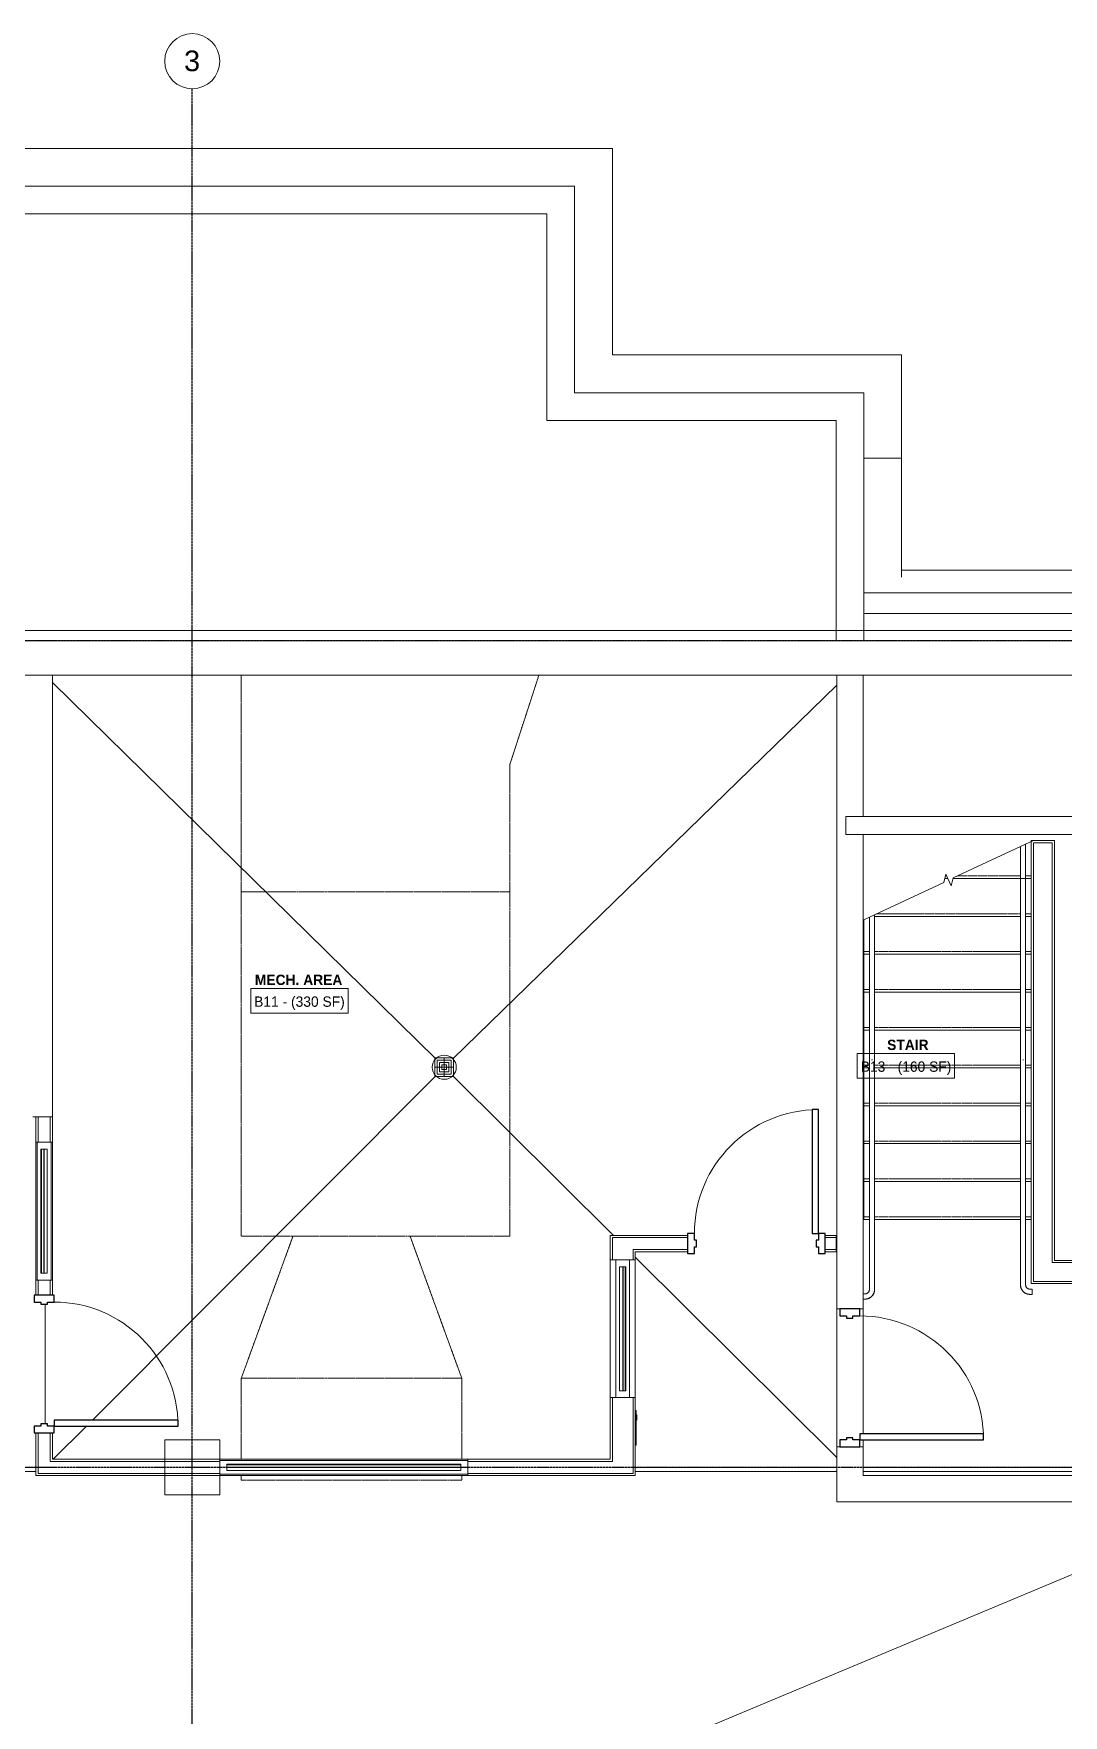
# Model space of a CAD drawing. Header units: inches. Extents: x -4093 to -1777, y 9773 to 12264.
# Drawn here: x -2873.4 to -2574.4, y 11775.2 to 12263.5 of the extents above; entities that cross this region are included whole.
import ezdxf

# ---------------------------------------------------------------- set-up
doc = ezdxf.new("R2010")
doc.units = ezdxf.units.IN
doc.header["$MEASUREMENT"] = 0
for name, pattern in [('Grid Line 1_2_', [0.875, 0.5, -0.125, 0.125, -0.125]), ('Hidden 1_8_', [0.1875, 0.125, -0.0625]), ('Overhead 1_16_', [0.101562, 0.0625, -0.039062])]:
    doc.linetypes.add(name, pattern=pattern)
for name, color, linetype, lineweight in [('0-1', 7, 'Continuous', 5), ('0-2', 7, 'Continuous', 9), ('0-3', 8, 'Continuous', 9), ('0-4', 165, 'Continuous', 5), ('A-AREA-IDEN', 2, 'Continuous', 9), ('A-DETL-HDLN-1', 7, 'Hidden 1_8_', 9), ('A-DOOR-1', 10, 'Continuous', 30), ('A-DOOR-2', 7, 'Continuous', 9), ('A-DOOR-FRAM-1', 10, 'Continuous', 30), ('A-FLOR', 192, 'Continuous', 18), ('A-FLOR-2', 192, 'Continuous', 9), ('A-FLOR-HRAL-1', 7, 'Continuous', 9), ('A-GLAZ-CWMG-1', 7, 'Continuous', 9), ('A-WALL-1', 250, 'Continuous', 18), ('A-WALL-2', 7, 'Continuous', 9), ('E-FIRE-1', 7, 'Continuous', 9), ('I-WALL-1', 7, 'Continuous', 9), ('P-SANR-FIXT', 6, 'Continuous', 9), ('S-BEAM-1', 7, 'Continuous', 9), ('S-COLS-1', 7, 'Continuous', 9), ('S-FNDN-1', 7, 'Continuous', 9), ('S-FNDN-2', 32, 'Continuous', 9), ('S-GRID-1', 1, 'Grid Line 1_2_', 30), ('S-GRID-IDEN', 1, 'Continuous', 9), ('S-GRID-IDEN-1', 147, 'Continuous', 9), ('S-STRS-1', 7, 'Continuous', 9), ('S-STRS-2', 7, 'Overhead 1_16_', 9), ('S-STRS-MBND-1', 7, 'Continuous', 9)]:
    doc.layers.add(name, color=color, linetype=linetype, lineweight=lineweight)
doc.styles.add('Arial_1', font='arial.ttf', dxfattribs={"height": 6})
doc.styles.add('Century Gothic', font='ufonts.com_century-gothic.ttf', dxfattribs={"height": 3})
doc.styles.add('Century Gothic_B', font='GOTHICB.TTF', dxfattribs={"height": 3})

# ---------------------------------------------------------------- blocks, each defined once
blk = doc.blocks.new('HOLLOW METAL - HM - METAL LEAF - 3-0 x 7-0-2191985-BACKGROUND - BASEMENT')
at = {"layer": 'A-DOOR-1'}
for p, q in [((18, 39.125), (16.25, 39.125)), ((16.25, 39.125), (16.25, 3.125)), ((18, 3.125), (18, 39.125)), ((16.25, 3.125), (18, 3.125))]:
    blk.add_line(p, q, dxfattribs=at)
at = {"layer": 'A-DOOR-2'}
blk.add_arc((18, 3.125), 36, 90, 180, dxfattribs=at)
at = {"layer": 'A-DOOR-FRAM-1'}
for p, q in [((-18, 3.125), (-20, 3.125)), ((-20, 3.125), (-20, -2.625)), ((-18, 1.1875), (-18, 3.125)), ((-17.375, 1.1875), (-18, 1.1875)), ((-17.375, -0.6875), (-17.375, 1.1875)), ((18, 1.1875), (17.375, 1.1875)), ((17.375, 1.1875), (17.375, -0.6875)), ((18, 3.125), (18, 1.1875)), ((20, 3.125), (18, 3.125)), ((20, -2.625), (20, 3.125)), ((-20, -2.625), (-18, -2.625)), ((-18, -2.625), (-18, -0.6875)), ((-18, -0.6875), (-17.375, -0.6875)), ((17.375, -0.6875), (18, -0.6875)), ((18, -0.6875), (18, -2.625)), ((18, -2.625), (20, -2.625))]:
    blk.add_line(p, q, dxfattribs=at)
blk = doc.blocks.new('104416 - Fire Extinguishers - Wall - Class A - Light - 2A-2231923-BACKGROUND - BASEMENT')
at = {"layer": 'E-FIRE-1'}
for p, q in [((13.19, 3.88), (13.19, 3.62)), ((23.19, 3.88), (13.19, 3.88)), ((13.19, 3.88), (23.19, 3.88)), ((13.19, 3.88), (13.19, 3.62)), ((14.41, 4.13), (14.44, 4.13)), ((14.41, 3.88), (14.41, 4.13)), ((14.44, 4.13), (14.84, 4.13)), ((14.44, 3.88), (14.44, 4.13)), ((14.84, 4.13), (15.03, 4.13)), ((14.84, 3.88), (14.84, 4.13)), ((15.03, 4.13), (15.11, 4.13)), ((15.03, 3.88), (15.03, 4.13)), ((15.11, 4.13), (15.24, 4.13)), ((15.11, 3.88), (15.11, 4.13)), ((15.24, 4.13), (15.51, 4.13)), ((15.24, 3.88), (15.24, 4.13)), ((15.51, 4.13), (15.73, 4.13)), ((15.51, 3.88), (15.51, 4.13)), ((15.73, 4.13), (15.87, 4.13)), ((15.73, 3.88), (15.73, 4.13)), ((15.87, 4.13), (15.91, 4.13)), ((15.87, 3.88), (15.87, 4.13)), ((15.91, 4.13), (15.94, 4.13)), ((15.91, 3.88), (15.91, 4.13)), ((15.94, 3.88), (15.94, 4.13)), ((23.19, 3.62), (23.19, 3.88)), ((23.19, 3.62), (23.19, 3.88))]:
    blk.add_line(p, q, dxfattribs=at)
blk = doc.blocks.new('Rectangular Mullion - Louver Frame-2233454-BACKGROUND - BASEMENT')
at = {"layer": 'A-GLAZ-CWMG-1'}
for p, q in [((-2747.32, 11849.19), (-2819.32, 11849.19)), ((-2747.32, 11845.19), (-2819.32, 11845.19))]:
    blk.add_line(p, q, dxfattribs=at)
blk = doc.blocks.new('Rectangular Mullion - louver-2233453-BACKGROUND - BASEMENT')
at = {"layer": 'A-GLAZ-CWMG-1'}
for p, q in [((-2817.32, 11847.96), (-2817.32, 11848.14)), ((-2817.32, 11848.14), (-2749.32, 11848.14)), ((-2817.32, 11847.28), (-2817.32, 11847.96)), ((-2817.32, 11847.96), (-2749.32, 11847.96)), ((-2749.32, 11848.14), (-2749.32, 11847.96)), ((-2749.32, 11847.96), (-2749.32, 11847.28))]:
    blk.add_line(p, q, dxfattribs=at)
blk = doc.blocks.new('Rectangular Mullion - louver-V7-BACKGROUND - BASEMENT')
at = {"layer": 'A-GLAZ-CWMG-1'}
for p, q in [((-2749.32, 11847.28), (-2817.32, 11847.28)), ((-2817.32, 11847.28), (-2817.32, 11847.19)), ((-2817.32, 11847.19), (-2749.32, 11847.19)), ((-2817.32, 11846.3), (-2817.32, 11847.19)), ((-2749.32, 11847.19), (-2749.32, 11847.28)), ((-2749.32, 11847.19), (-2749.32, 11846.3)), ((-2817.32, 11846.3), (-2749.32, 11846.3))]:
    blk.add_line(p, q, dxfattribs=at)
blk = doc.blocks.new('Rectangular Mullion - Louver Frame-2240104-BACKGROUND - BASEMENT')
at = {"layer": 'A-GLAZ-CWMG-1'}
for p, q in [((-2872.32, 11941.58), (-2872.32, 11901.58)), ((-2868.32, 11941.58), (-2868.32, 11901.58))]:
    blk.add_line(p, q, dxfattribs=at)
blk = doc.blocks.new('Rectangular Mullion - louver-2240103-BACKGROUND - BASEMENT')
at = {"layer": 'A-GLAZ-CWMG-1'}
for p, q in [((-2871.28, 11939.58), (-2871.09, 11939.58)), ((-2871.28, 11903.58), (-2871.28, 11939.58)), ((-2871.09, 11939.58), (-2870.41, 11939.58)), ((-2871.09, 11903.58), (-2871.09, 11939.58)), ((-2871.09, 11903.58), (-2871.28, 11903.58)), ((-2870.41, 11903.58), (-2871.09, 11903.58))]:
    blk.add_line(p, q, dxfattribs=at)
blk = doc.blocks.new('Rectangular Mullion - louver-V8-BACKGROUND - BASEMENT')
at = {"layer": 'A-GLAZ-CWMG-1'}
for p, q in [((-2870.32, 11939.58), (-2870.41, 11939.58)), ((-2870.41, 11939.58), (-2870.41, 11903.58)), ((-2870.32, 11903.58), (-2870.32, 11939.58)), ((-2870.32, 11939.58), (-2869.43, 11939.58)), ((-2869.43, 11903.58), (-2869.43, 11939.58)), ((-2870.41, 11903.58), (-2870.32, 11903.58)), ((-2869.43, 11903.58), (-2870.32, 11903.58))]:
    blk.add_line(p, q, dxfattribs=at)
blk = doc.blocks.new('Rectangular Mullion - Louver Frame-2240308-BACKGROUND - BASEMENT')
at = {"layer": 'A-GLAZ-CWMG-1'}
for p, q in [((-2704.32, 11907.46), (-2704.32, 11867.46)), ((-2700.32, 11907.46), (-2700.32, 11867.46))]:
    blk.add_line(p, q, dxfattribs=at)
blk = doc.blocks.new('Rectangular Mullion - louver-2240307-BACKGROUND - BASEMENT')
at = {"layer": 'A-GLAZ-CWMG-1'}
for p, q in [((-2702.23, 11905.46), (-2701.56, 11905.46)), ((-2701.56, 11905.46), (-2701.37, 11905.46)), ((-2701.56, 11869.46), (-2701.56, 11905.46)), ((-2701.37, 11869.46), (-2701.37, 11905.46)), ((-2701.56, 11869.46), (-2702.23, 11869.46)), ((-2701.37, 11869.46), (-2701.56, 11869.46))]:
    blk.add_line(p, q, dxfattribs=at)
blk = doc.blocks.new('Rectangular Mullion - louver-V9-BACKGROUND - BASEMENT')
at = {"layer": 'A-GLAZ-CWMG-1'}
for p, q in [((-2703.21, 11905.46), (-2702.32, 11905.46)), ((-2703.21, 11869.46), (-2703.21, 11905.46)), ((-2702.23, 11905.46), (-2702.32, 11905.46)), ((-2702.32, 11905.46), (-2702.32, 11869.46)), ((-2702.23, 11869.46), (-2702.23, 11905.46)), ((-2702.32, 11869.46), (-2703.21, 11869.46)), ((-2702.32, 11869.46), (-2702.23, 11869.46))]:
    blk.add_line(p, q, dxfattribs=at)
blk = doc.blocks.new('CTR - 1st Phase - Common Walls_rvt-1-BACKGROUND - BASEMENT')
at = {"layer": 'A-DETL-HDLN-1'}
for p, q in [((-2813.07, 12014.34), (-2813.07, 12077.19)), ((-2735.07, 12051.34), (-2726.67, 12077.19)), ((-2735.07, 12014.34), (-2735.07, 12051.34)), ((-2813.07, 12014.34), (-2735.07, 12014.34)), ((-2813.07, 11914.34), (-2813.07, 12014.34)), ((-2735.07, 12014.34), (-2735.07, 11914.34)), ((-2735.07, 11914.34), (-2813.07, 11914.34)), ((-2798.07, 11914.34), (-2813.07, 11873.12)), ((-2764.07, 11914.34), (-2749.07, 11873.12)), ((-2813.07, 11873.12), (-2749.07, 11873.12)), ((-2813.07, 11849.56), (-2813.07, 11873.12)), ((-2749.07, 11873.12), (-2749.07, 11849.56)), ((-2813.07, 11843.44), (-2813.07, 11844.81)), ((-2749.07, 11843.44), (-2813.07, 11843.44)), ((-2749.07, 11844.81), (-2749.07, 11843.44))]:
    blk.add_line(p, q, dxfattribs=at)
at = {"layer": 'A-WALL-1'}
for p, q in [((-2872.7, 11949), (-2872.07, 11949)), ((-2872.07, 11949), (-2872.7, 11949)), ((-2872.07, 11949), (-2868.57, 11949)), ((-2872.07, 11941.58), (-2872.07, 11949)), ((-2868.57, 11949), (-2872.07, 11949)), ((-2868.57, 11949), (-2867.95, 11949)), ((-2867.95, 11949), (-2868.57, 11949)), ((-2868.57, 11941.58), (-2868.57, 11949)), ((-2705.32, 11913.94), (-2705.32, 11907.46)), ((-2705.32, 11913.94), (-2699.32, 11913.94)), ((-2699.32, 11913.94), (-2698.7, 11913.94)), ((-2698.7, 11910.44), (-2699.32, 11910.44)), ((-2699.32, 11910.44), (-2699.32, 11907.46)), ((-2699.32, 11910.44), (-2698.7, 11910.44)), ((-2683.51, 11913.94), (-2698.7, 11913.94)), ((-2683.51, 11910.44), (-2698.7, 11910.44)), ((-2640.32, 11913.94), (-2643.51, 11913.94)), ((-2640.32, 11910.44), (-2643.51, 11910.44)), ((-2872.07, 11897.19), (-2872.07, 11901.58)), ((-2868.57, 11897.19), (-2868.57, 11901.58)), ((-2705.32, 11867.46), (-2705.32, 11848.94)), ((-2699.32, 11867.46), (-2699.32, 11845.44)), ((-2872.07, 11845.44), (-2872.07, 11857.19)), ((-2868.57, 11848.94), (-2868.57, 11857.19)), ((-2867.95, 11848.94), (-2868.57, 11848.94)), ((-2819.32, 11848.94), (-2867.95, 11848.94)), ((-2705.95, 11848.94), (-2747.32, 11848.94)), ((-2705.32, 11848.94), (-2705.95, 11848.94)), ((-2868.57, 11845.44), (-2872.07, 11845.44)), ((-2867.95, 11845.44), (-2868.57, 11845.44)), ((-2819.32, 11845.44), (-2867.95, 11845.44)), ((-2705.95, 11845.44), (-2747.32, 11845.44)), ((-2705.32, 11845.44), (-2705.95, 11845.44)), ((-2699.32, 11845.44), (-2705.32, 11845.44))]:
    blk.add_line(p, q, dxfattribs=at)
at = {"layer": 'I-WALL-1'}
for p, q in [((-2872.7, 11949), (-2872.7, 11941.58)), ((-2867.95, 11941.58), (-2867.95, 11949)), ((-2872.7, 11941.58), (-2867.95, 11941.58)), ((-2872.7, 11901.58), (-2872.7, 11941.58)), ((-2867.95, 11941.58), (-2867.95, 11901.58)), ((-2705.32, 11914.56), (-2705.95, 11914.56)), ((-2705.95, 11914.56), (-2705.95, 11907.46)), ((-2698.7, 11914.56), (-2705.32, 11914.56)), ((-2683.51, 11914.56), (-2698.7, 11914.56)), ((-2640.32, 11914.56), (-2643.51, 11914.56)), ((-2640.32, 11909.81), (-2640.32, 11914.56)), ((-2705.95, 11907.46), (-2698.7, 11907.46)), ((-2705.95, 11867.46), (-2705.95, 11907.46)), ((-2698.7, 11907.46), (-2698.7, 11909.81)), ((-2698.7, 11909.81), (-2683.51, 11909.81)), ((-2698.7, 11907.46), (-2698.7, 11867.46)), ((-2643.51, 11909.81), (-2640.32, 11909.81)), ((-2872.7, 11901.58), (-2872.7, 11897.19)), ((-2867.95, 11901.58), (-2872.7, 11901.58)), ((-2867.95, 11897.19), (-2867.95, 11901.58)), ((-2698.7, 11867.46), (-2705.95, 11867.46)), ((-2705.95, 11867.46), (-2705.95, 11849.56)), ((-2698.7, 11844.81), (-2698.7, 11867.46)), ((-2872.7, 11857.19), (-2872.7, 11844.81)), ((-2867.95, 11849.56), (-2867.95, 11857.19)), ((-2819.32, 11849.56), (-2867.95, 11849.56)), ((-2819.32, 11844.81), (-2819.32, 11849.56)), ((-2819.32, 11849.56), (-2747.32, 11849.56)), ((-2705.95, 11849.56), (-2747.32, 11849.56)), ((-2747.32, 11849.56), (-2747.32, 11844.81)), ((-2872.7, 11844.81), (-2872.07, 11844.81)), ((-2872.07, 11844.81), (-2867.95, 11844.81)), ((-2867.95, 11844.81), (-2819.32, 11844.81)), ((-2747.32, 11844.81), (-2819.32, 11844.81)), ((-2747.32, 11844.81), (-2705.95, 11844.81)), ((-2705.95, 11844.81), (-2699.32, 11844.81)), ((-2699.32, 11844.81), (-2698.7, 11844.81))]:
    blk.add_line(p, q, dxfattribs=at)
at = {"layer": 'S-FNDN-1'}
for p, q in [((-2867.95, 12077.19), (-2873.57, 12077.19)), ((-2867.95, 11949), (-2867.95, 12077.19)), ((-2873.57, 11949), (-2872.7, 11949))]:
    blk.add_line(p, q, dxfattribs=at)
at = {"layer": '0-2'}
for name, p in [('HOLLOW METAL - HM - METAL LEAF - 3-0 x 7-0-2191985-BACKGROUND - BASEMENT', (-2663.51, 11911.94)), ('Rectangular Mullion - Louver Frame-2240104-BACKGROUND - BASEMENT', (0, 0)), ('Rectangular Mullion - louver-2240103-BACKGROUND - BASEMENT', (0, 0)), ('Rectangular Mullion - louver-V8-BACKGROUND - BASEMENT', (0, 0)), ('Rectangular Mullion - Louver Frame-2240308-BACKGROUND - BASEMENT', (0, 0)), ('Rectangular Mullion - louver-V9-BACKGROUND - BASEMENT', (0, 0)), ('Rectangular Mullion - louver-2240307-BACKGROUND - BASEMENT', (0, 0)), ('Rectangular Mullion - Louver Frame-2233454-BACKGROUND - BASEMENT', (0, 0)), ('Rectangular Mullion - louver-2233453-BACKGROUND - BASEMENT', (0, 0)), ('Rectangular Mullion - louver-V7-BACKGROUND - BASEMENT', (0, 0))]:
    blk.add_blockref(name, p, dxfattribs=at)
for name, p, rotation in [('HOLLOW METAL - HM - METAL LEAF - 3-0 x 7-0-2191985-BACKGROUND - BASEMENT', (-2870.57, 11877.19), 270), ('104416 - Fire Extinguishers - Wall - Class A - Light - 2A-2231923-BACKGROUND - BASEMENT', (-2702.32, 11876.88), 269.9999999999999)]:
    blk.add_blockref(name, p, dxfattribs=dict(at, rotation=rotation))
blk = doc.blocks.new('Top Rail Type - Top Rail_Internal_-2365500-BACKGROUND - BASEMENT')
at = {"layer": 'A-FLOR-HRAL-1'}
for p, q in [((-2630.69, 11966.92), (-2630.69, 11909.33)), ((-2629.19, 11909.33), (-2629.19, 11966.92)), ((-2630.69, 11907.86), (-2630.69, 11898.81)), ((-2629.19, 11898.81), (-2629.19, 11907.86)), ((-2631.94, 11897.56), (-2632.51, 11897.56)), ((-2632.51, 11896.06), (-2631.94, 11896.06))]:
    blk.add_line(p, q, dxfattribs=at)
at = {"layer": 'A-FLOR-HRAL-1', "flags": 128}
for points in [[(-2630.04, 11965.52), (-2630.01, 11965.51), (-2629.86, 11965.51), (-2629.83, 11965.52)], [(-2630.69, 11907.86), (-2630.69, 11907.97), (-2630.69, 11908.08), (-2630.69, 11908.19), (-2630.69, 11908.3), (-2630.69, 11908.41), (-2630.69, 11908.52), (-2630.69, 11908.62), (-2630.69, 11908.73), (-2630.69, 11908.83), (-2630.69, 11908.93), (-2630.69, 11909.03), (-2630.69, 11909.13), (-2630.69, 11909.23), (-2630.69, 11909.32), (-2630.69, 11909.33)], [(-2629.19, 11909.33), (-2629.19, 11909.23), (-2629.19, 11909.14), (-2629.19, 11909.04), (-2629.19, 11908.94), (-2629.19, 11908.83), (-2629.19, 11908.73), (-2629.19, 11908.63), (-2629.19, 11908.52), (-2629.19, 11908.41), (-2629.19, 11908.3), (-2629.19, 11908.19), (-2629.19, 11908.09), (-2629.19, 11907.98), (-2629.19, 11907.87), (-2629.19, 11907.86)], [(-2631.94, 11896.06), (-2631.83, 11896.07), (-2631.72, 11896.07), (-2631.61, 11896.08), (-2631.5, 11896.1), (-2631.39, 11896.12), (-2631.28, 11896.14), (-2631.18, 11896.17), (-2631.07, 11896.2), (-2630.97, 11896.24), (-2630.87, 11896.28), (-2630.76, 11896.33), (-2630.67, 11896.38), (-2630.57, 11896.43), (-2630.48, 11896.48), (-2630.38, 11896.54), (-2630.29, 11896.61), (-2630.21, 11896.68), (-2630.12, 11896.75), (-2630.04, 11896.82), (-2629.96, 11896.9), (-2629.89, 11896.98), (-2629.82, 11897.06), (-2629.75, 11897.15), (-2629.68, 11897.24), (-2629.62, 11897.33), (-2629.56, 11897.42), (-2629.51, 11897.52), (-2629.46, 11897.62), (-2629.42, 11897.72), (-2629.37, 11897.82), (-2629.34, 11897.92), (-2629.3, 11898.03), (-2629.27, 11898.13), (-2629.25, 11898.24), (-2629.23, 11898.35), (-2629.21, 11898.46), (-2629.2, 11898.57), (-2629.19, 11898.67), (-2629.19, 11898.78), (-2629.19, 11898.81)], [(-2630.69, 11898.81), (-2630.69, 11898.76), (-2630.69, 11898.71), (-2630.7, 11898.66), (-2630.7, 11898.62), (-2630.71, 11898.57), (-2630.72, 11898.52), (-2630.73, 11898.47), (-2630.75, 11898.42), (-2630.77, 11898.37), (-2630.78, 11898.33), (-2630.81, 11898.28), (-2630.83, 11898.24), (-2630.85, 11898.19), (-2630.88, 11898.15), (-2630.9, 11898.11), (-2630.93, 11898.07), (-2630.96, 11898.03), (-2631, 11897.99), (-2631.03, 11897.95), (-2631.07, 11897.92), (-2631.1, 11897.88), (-2631.14, 11897.85), (-2631.18, 11897.82), (-2631.22, 11897.79), (-2631.26, 11897.76), (-2631.3, 11897.74), (-2631.35, 11897.71), (-2631.39, 11897.69), (-2631.44, 11897.67), (-2631.48, 11897.65), (-2631.53, 11897.63), (-2631.58, 11897.62), (-2631.63, 11897.6), (-2631.67, 11897.59), (-2631.72, 11897.58), (-2631.77, 11897.58), (-2631.82, 11897.57), (-2631.87, 11897.57), (-2631.92, 11897.56), (-2631.94, 11897.56)]]:
    blk.add_lwpolyline(points, dxfattribs=at)
blk = doc.blocks.new('Top Rail Type - Top Rail_Internal_-V10-BACKGROUND - BASEMENT')
at = {"layer": 'A-FLOR-HRAL-1'}
for p, q in [((-2629.19, 12007.68), (-2630.69, 12006.98)), ((-2629.19, 11908.93), (-2629.19, 12007.68)), ((-2630.69, 11908.93), (-2630.69, 12006.98)), ((-2630.69, 11907.86), (-2630.69, 11908.93)), ((-2630.69, 11898.81), (-2630.69, 11907.86)), ((-2629.19, 11907.86), (-2629.19, 11908.93)), ((-2629.19, 11898.81), (-2629.19, 11907.86)), ((-2632.51, 11897.56), (-2631.94, 11897.56)), ((-2632.51, 11896.06), (-2631.94, 11896.06))]:
    blk.add_line(p, q, dxfattribs=at)
for radius in [2.75, 1.25]:
    blk.add_arc((-2631.94, 11898.81), radius, 270, 0, dxfattribs=at)
blk = doc.blocks.new('Top Rail Type - Top Rail_Internal_-2659223-BACKGROUND - BASEMENT')
at = {"layer": 'A-FLOR-HRAL-1'}
for p, q in [((-2586.81, 11966.92), (-2586.81, 11909.08)), ((-2585.31, 11909.08), (-2585.31, 11966.92)), ((-2586.81, 11907.61), (-2586.81, 11900.19)), ((-2585.31, 11900.19), (-2585.31, 11907.61)), ((-2583.44, 11898.94), (-2584.06, 11898.94)), ((-2584.06, 11897.44), (-2583.44, 11897.44)), ((-2583.44, 11898.28), (-2583.44, 11898.1))]:
    blk.add_line(p, q, dxfattribs=at)
at = {"layer": 'A-FLOR-HRAL-1', "flags": 128}
for points in [[(-2586.17, 11965.52), (-2586.14, 11965.51), (-2585.98, 11965.51), (-2585.95, 11965.52)], [(-2586.81, 11907.61), (-2586.81, 11907.72), (-2586.81, 11907.83), (-2586.81, 11907.94), (-2586.81, 11908.05), (-2586.81, 11908.16), (-2586.81, 11908.27), (-2586.81, 11908.37), (-2586.81, 11908.48), (-2586.81, 11908.58), (-2586.81, 11908.68), (-2586.81, 11908.78), (-2586.81, 11908.88), (-2586.81, 11908.98), (-2586.81, 11909.07), (-2586.81, 11909.08)], [(-2585.31, 11909.08), (-2585.31, 11908.98), (-2585.31, 11908.89), (-2585.31, 11908.79), (-2585.31, 11908.69), (-2585.31, 11908.58), (-2585.31, 11908.48), (-2585.31, 11908.38), (-2585.31, 11908.27), (-2585.31, 11908.16), (-2585.31, 11908.05), (-2585.31, 11907.94), (-2585.31, 11907.84), (-2585.31, 11907.73), (-2585.31, 11907.62), (-2585.31, 11907.61)], [(-2586.81, 11900.19), (-2586.81, 11900.08), (-2586.8, 11899.97), (-2586.79, 11899.86), (-2586.78, 11899.75), (-2586.76, 11899.64), (-2586.73, 11899.54), (-2586.7, 11899.43), (-2586.67, 11899.32), (-2586.63, 11899.22), (-2586.59, 11899.12), (-2586.55, 11899.02), (-2586.5, 11898.92), (-2586.45, 11898.82), (-2586.39, 11898.73), (-2586.33, 11898.64), (-2586.27, 11898.55), (-2586.2, 11898.46), (-2586.13, 11898.38), (-2586.05, 11898.29), (-2585.98, 11898.22), (-2585.9, 11898.14), (-2585.81, 11898.07), (-2585.73, 11898), (-2585.64, 11897.94), (-2585.55, 11897.88), (-2585.45, 11897.82), (-2585.36, 11897.76), (-2585.26, 11897.71), (-2585.16, 11897.67), (-2585.06, 11897.63), (-2584.95, 11897.59), (-2584.85, 11897.55), (-2584.74, 11897.53), (-2584.64, 11897.5), (-2584.53, 11897.48), (-2584.42, 11897.46), (-2584.31, 11897.45), (-2584.2, 11897.44), (-2584.09, 11897.44), (-2584.06, 11897.44)], [(-2584.06, 11898.94), (-2584.11, 11898.94), (-2584.16, 11898.94), (-2584.21, 11898.95), (-2584.26, 11898.96), (-2584.31, 11898.96), (-2584.36, 11898.98), (-2584.41, 11898.99), (-2584.45, 11899), (-2584.5, 11899.02), (-2584.55, 11899.04), (-2584.59, 11899.06), (-2584.64, 11899.08), (-2584.68, 11899.1), (-2584.73, 11899.13), (-2584.77, 11899.16), (-2584.81, 11899.19), (-2584.85, 11899.22), (-2584.89, 11899.25), (-2584.92, 11899.28), (-2584.96, 11899.32), (-2584.99, 11899.36), (-2585.02, 11899.39), (-2585.06, 11899.43), (-2585.09, 11899.47), (-2585.11, 11899.51), (-2585.14, 11899.56), (-2585.16, 11899.6), (-2585.19, 11899.64), (-2585.21, 11899.69), (-2585.23, 11899.74), (-2585.24, 11899.78), (-2585.26, 11899.83), (-2585.27, 11899.88), (-2585.28, 11899.93), (-2585.29, 11899.98), (-2585.3, 11900.03), (-2585.31, 11900.08), (-2585.31, 11900.13), (-2585.31, 11900.18), (-2585.31, 11900.19)]]:
    blk.add_lwpolyline(points, dxfattribs=at)
blk = doc.blocks.new('Top Rail Type - Top Rail_Internal_-V12-BACKGROUND - BASEMENT')
at = {"layer": 'A-FLOR-HRAL-1'}
for p, q in [((-2585.31, 12028.14), (-2586.81, 12027.44)), ((-2586.81, 12018.77), (-2586.81, 12027.44)), ((-2585.31, 12018.77), (-2585.31, 12028.14)), ((-2586.81, 12017.7), (-2586.81, 12018.77)), ((-2586.81, 11908.68), (-2586.81, 12017.7)), ((-2585.31, 12017.7), (-2585.31, 12018.77)), ((-2585.31, 11908.68), (-2585.31, 12017.7)), ((-2586.81, 11907.61), (-2586.81, 11908.68)), ((-2586.81, 11900.19), (-2586.81, 11907.61)), ((-2585.31, 11907.61), (-2585.31, 11908.68)), ((-2585.31, 11900.19), (-2585.31, 11907.61)), ((-2583.44, 11898.94), (-2584.06, 11898.94)), ((-2583.44, 11897.44), (-2584.06, 11897.44)), ((-2583.44, 11897.44), (-2583.44, 11898.94))]:
    blk.add_line(p, q, dxfattribs=at)
for radius in [2.75, 1.25]:
    blk.add_arc((-2584.06, 11900.19), radius, 180, 270, dxfattribs=at)
blk = doc.blocks.new('LVL-Laminated Veneer Lumber - LVL 5_25_ X 14_-2703737-BACKGROUND - BASEMENT')
at = {"layer": 'S-BEAM-1'}
for p, q in [((-57.1875, -2.625), (-57.1875, 2.625)), ((57.1875, 2.625), (-57.1875, 2.625)), ((57.1875, 2.625), (57.1875, -2.625)), ((-57.1875, -2.625), (57.1875, -2.625))]:
    blk.add_line(p, q, dxfattribs=at)
blk = doc.blocks.new('CTR - 1st Phase -Stairs _ Elevators_rvt-1-BACKGROUND - BASEMENT')
at = {"layer": 'A-WALL-1'}
for p, q in [((-2583.06, 11907.31), (-2583.06, 12028.56)), ((-2577.56, 12028.56), (-2583.06, 12028.56)), ((-2577.56, 11907.31), (-2577.56, 12028.56)), ((-2583.06, 11906.69), (-2583.06, 11907.31)), ((-2583.06, 11901.19), (-2583.06, 11906.69)), ((-2577.56, 11906.69), (-2577.56, 11907.31)), ((-2528.76, 11906.69), (-2577.56, 11906.69)), ((-2528.76, 11901.19), (-2583.06, 11901.19))]:
    blk.add_line(p, q, dxfattribs=at)
at = {"layer": 'I-WALL-1'}
for p, q in [((-2583.69, 12029.19), (-2583.69, 11907.31)), ((-2583.06, 12029.19), (-2583.69, 12029.19)), ((-2577.56, 12029.19), (-2583.06, 12029.19)), ((-2576.94, 12029.19), (-2577.56, 12029.19)), ((-2576.94, 11907.31), (-2576.94, 12029.19)), ((-2583.69, 11907.31), (-2583.69, 11901.19)), ((-2528.14, 11907.31), (-2576.94, 11907.31)), ((-2583.69, 11901.19), (-2583.69, 11900.56)), ((-2583.69, 11900.56), (-2528.14, 11900.56))]:
    blk.add_line(p, q, dxfattribs=at)
at = {"layer": 'S-STRS-1'}
for p, q in [((-2608.77, 12018.19), (-2607.91, 12018.19)), ((-2606.36, 12018.19), (-2583.69, 12018.19)), ((-2632.31, 11996.19), (-2632.31, 12006.22)), ((-2629.19, 12007.19), (-2586.81, 12007.19)), ((-2585.31, 12007.19), (-2583.69, 12007.19)), ((-2632.31, 11985.19), (-2632.31, 11996.19)), ((-2632.31, 11996.19), (-2630.69, 11996.19)), ((-2629.19, 11996.19), (-2586.81, 11996.19)), ((-2585.31, 11996.19), (-2583.69, 11996.19)), ((-2632.31, 11974.19), (-2632.31, 11985.19)), ((-2632.31, 11985.19), (-2630.69, 11985.19)), ((-2629.19, 11985.19), (-2586.81, 11985.19)), ((-2585.31, 11985.19), (-2583.69, 11985.19)), ((-2632.31, 11963.19), (-2632.31, 11974.19)), ((-2632.31, 11974.19), (-2630.69, 11974.19)), ((-2629.19, 11974.19), (-2586.81, 11974.19)), ((-2585.31, 11974.19), (-2583.69, 11974.19)), ((-2632.31, 11952.19), (-2632.31, 11963.19)), ((-2632.31, 11963.19), (-2630.69, 11963.19)), ((-2629.19, 11963.19), (-2586.81, 11963.19)), ((-2585.31, 11963.19), (-2583.69, 11963.19)), ((-2632.31, 11941.19), (-2632.31, 11952.19)), ((-2632.31, 11952.19), (-2630.69, 11952.19)), ((-2629.19, 11952.19), (-2586.81, 11952.19)), ((-2585.31, 11952.19), (-2583.69, 11952.19)), ((-2632.31, 11930.19), (-2632.31, 11941.19)), ((-2632.31, 11941.19), (-2630.69, 11941.19)), ((-2629.19, 11941.19), (-2586.81, 11941.19)), ((-2585.31, 11941.19), (-2583.69, 11941.19)), ((-2632.31, 11919.19), (-2632.31, 11930.19)), ((-2632.31, 11930.19), (-2630.69, 11930.19)), ((-2629.19, 11930.19), (-2586.81, 11930.19)), ((-2585.31, 11930.19), (-2583.69, 11930.19)), ((-2632.31, 11919.19), (-2630.69, 11919.19)), ((-2629.19, 11919.19), (-2586.81, 11919.19)), ((-2585.31, 11919.19), (-2583.69, 11919.19))]:
    blk.add_line(p, q, dxfattribs=at)
at = {"layer": 'S-STRS-2'}
for p, q in [((-2608.59, 12018.94), (-2608.26, 12018.94)), ((-2605.04, 12018.94), (-2586.81, 12018.94)), ((-2585.31, 12018.94), (-2583.69, 12018.94)), ((-2628.63, 12007.94), (-2586.81, 12007.94)), ((-2585.31, 12007.94), (-2583.69, 12007.94)), ((-2632.31, 11996.94), (-2630.69, 11996.94)), ((-2629.19, 11996.94), (-2586.81, 11996.94)), ((-2585.31, 11996.94), (-2583.69, 11996.94)), ((-2632.31, 11985.94), (-2630.69, 11985.94)), ((-2629.19, 11985.94), (-2586.81, 11985.94)), ((-2585.31, 11985.94), (-2583.69, 11985.94)), ((-2632.31, 11974.94), (-2630.69, 11974.94)), ((-2629.19, 11974.94), (-2586.81, 11974.94)), ((-2585.31, 11974.94), (-2583.69, 11974.94)), ((-2632.31, 11963.94), (-2630.69, 11963.94)), ((-2629.19, 11963.94), (-2586.81, 11963.94)), ((-2585.31, 11963.94), (-2583.69, 11963.94)), ((-2632.31, 11952.94), (-2630.69, 11952.94)), ((-2629.19, 11952.94), (-2586.81, 11952.94)), ((-2585.31, 11952.94), (-2583.69, 11952.94)), ((-2632.31, 11941.94), (-2630.69, 11941.94)), ((-2629.19, 11941.94), (-2586.81, 11941.94)), ((-2585.31, 11941.94), (-2583.69, 11941.94)), ((-2632.31, 11930.94), (-2630.69, 11930.94)), ((-2629.19, 11930.94), (-2586.81, 11930.94)), ((-2585.31, 11930.94), (-2583.69, 11930.94)), ((-2632.31, 11919.94), (-2630.69, 11919.94)), ((-2629.19, 11919.94), (-2586.81, 11919.94)), ((-2585.31, 11919.94), (-2583.69, 11919.94))]:
    blk.add_line(p, q, dxfattribs=at)
at = {"layer": 'S-STRS-MBND-1'}
for p, q in [((-2586.81, 12027.44), (-2606.33, 12018.34)), ((-2583.06, 12029.19), (-2585.31, 12028.14)), ((-2608.48, 12019.41), (-2609.05, 12017.07)), ((-2606.89, 12016.01), (-2608.48, 12019.41)), ((-2606.33, 12018.34), (-2606.89, 12016.01)), ((-2609.05, 12017.07), (-2629.19, 12007.68)), ((-2630.69, 12006.98), (-2632.31, 12006.22))]:
    blk.add_line(p, q, dxfattribs=at)
at = {"layer": '0-2', "rotation": 180}
blk.add_blockref('LVL-Laminated Veneer Lumber - LVL 5_25_ X 14_-2703737-BACKGROUND - BASEMENT', (-2580.31, 12033.56), dxfattribs=at)
at = {"layer": '0-2'}
for name in ['Top Rail Type - Top Rail_Internal_-V12-BACKGROUND - BASEMENT', 'Top Rail Type - Top Rail_Internal_-V10-BACKGROUND - BASEMENT', 'Top Rail Type - Top Rail_Internal_-2365500-BACKGROUND - BASEMENT', 'Top Rail Type - Top Rail_Internal_-2659223-BACKGROUND - BASEMENT']:
    blk.add_blockref(name, (0, 0), dxfattribs=at)
blk = doc.blocks.new('034100 - Precast Structural Concrete - Column - Corbels - 16_x16_-2331165-BACKGROUND - BASEMENT')
at = {"layer": 'S-COLS-1'}
for p, q in [((-8.91, 8.98), (-8.98, 8.98)), ((-8.98, 8.98), (-8.98, -7.02)), ((6.94, 8.98), (-8.91, 8.98)), ((7.02, 8.98), (6.94, 8.98)), ((7.02, -7.02), (7.02, 8.98)), ((-8.98, -7.02), (-8.91, -7.02)), ((-8.91, -7.02), (6.94, -7.02)), ((6.94, -7.02), (7.02, -7.02))]:
    blk.add_line(p, q, dxfattribs=at)
blk = doc.blocks.new('HOLLOW METAL1 - STAIR DOOR 3-0 x 7-0-2174402-BACKGROUND - BASEMENT')
at = {"layer": 'A-DOOR-1'}
for p, q in [((18, 39.0625), (16.25, 39.0625)), ((16.25, 39.0625), (16.25, 3.0625)), ((18, 3.0625), (18, 39.0625)), ((16.25, 3.0625), (18, 3.0625))]:
    blk.add_line(p, q, dxfattribs=at)
at = {"layer": 'A-DOOR-2'}
blk.add_arc((18, 3.0625), 36, 90, 180, dxfattribs=at)
at = {"layer": 'A-DOOR-FRAM-1'}
for p, q in [((-18, 3.0625), (-20, 3.0625)), ((-20, 3.0625), (-20, -2.6875)), ((-18, 1.125), (-18, 3.0625)), ((-17.375, 1.125), (-18, 1.125)), ((-17.375, -0.75), (-17.375, 1.125)), ((18, 1.125), (17.375, 1.125)), ((17.375, 1.125), (17.375, -0.75)), ((18, 3.0625), (18, 1.125)), ((20, 3.0625), (18, 3.0625)), ((20, -2.6875), (20, 3.0625)), ((-20, -2.6875), (-18, -2.6875)), ((-18, -2.6875), (-18, -0.75)), ((-18, -0.75), (-17.375, -0.75)), ((17.375, -0.75), (18, -0.75)), ((18, -0.75), (18, -2.6875)), ((18, -2.6875), (20, -2.6875))]:
    blk.add_line(p, q, dxfattribs=at)
blk = doc.blocks.new('Grid - Grid Head - Circle-1738874-BACKGROUND - BASEMENT')
at = {"layer": 'S-GRID-IDEN-1'}
for start, end in [(360, 180), (180, 360)]:
    blk.add_arc((0, 0), 0.25, start, end, dxfattribs=at)
blk = doc.blocks.new('CTR - 1st Phase - Structure_rvt-1-BACKGROUND - BASEMENT')
at = {"layer": 'A-WALL-2'}
for p, q in [((-2716.32, 12219.19), (-3080.32, 12219.19)), ((-2716.32, 12211.19), (-2716.32, 12219.19)), ((-3080.32, 12211.19), (-2724.32, 12211.19)), ((-2724.32, 12211.19), (-2724.32, 12151.19)), ((-2716.32, 12159.19), (-2716.32, 12211.19)), ((-2632.32, 12159.19), (-2716.32, 12159.19)), ((-2632.32, 12151.19), (-2632.32, 12159.19)), ((-2724.32, 12151.19), (-2716.32, 12151.19)), ((-2716.32, 12151.19), (-2640.32, 12151.19)), ((-2640.32, 12151.19), (-2640.32, 12087.19)), ((-2632.32, 12087.19), (-2632.32, 12151.19)), ((-2640.32, 12087.19), (-2632.32, 12087.19)), ((-2640.14, 12077.19), (-2640.14, 11893.19)), ((-2632.51, 12077.19), (-2640.14, 12077.19)), ((-2632.51, 12036.19), (-2632.51, 12077.19)), ((-2632.51, 11893.19), (-2632.51, 12030.94)), ((-2640.14, 11893.19), (-2639.26, 11893.19)), ((-2640.14, 11853.19), (-2640.14, 11893.19)), ((-2633.51, 11893.19), (-2632.51, 11893.19)), ((-2632.51, 11893.19), (-2632.51, 11856.94)), ((-2640.14, 11853.19), (-2640.14, 11844.81)), ((-2639.26, 11853.19), (-2640.14, 11853.19)), ((-2632.51, 11853.19), (-2633.51, 11853.19)), ((-2632.51, 11855.19), (-2632.51, 11853.19)), ((-2632.51, 11844.81), (-2632.51, 11853.19)), ((-2640.14, 11844.81), (-2640.14, 11837.19)), ((-2528.14, 11844.81), (-2632.51, 11844.81)), ((-2640.14, 11837.19), (-2520.51, 11837.19))]:
    blk.add_line(p, q, dxfattribs=at)
at = {"layer": 'S-FNDN-1'}
for p, q in [((-2705.32, 12230.19), (-3069.32, 12230.19)), ((-2705.32, 12200.19), (-2705.32, 12230.19)), ((-2705.32, 12170.19), (-2705.32, 12200.19)), ((-2621.32, 12170.19), (-2705.32, 12170.19)), ((-2621.32, 12170.19), (-2621.32, 12140.19)), ((-2632.32, 12140.19), (-2621.32, 12140.19)), ((-2621.32, 12105.69), (-2621.32, 12140.19)), ((-1953.32, 12087.19), (-3829.32, 12087.19)), ((-3819.32, 12077.19), (-1953.32, 12077.19))]:
    blk.add_line(p, q, dxfattribs=at)
at = {"layer": 'S-GRID-1'}
for p, q in [((-2827.32, 9772.61), (-2827.32, 12247.5)), ((-1777.25, 12087.19), (-4076.95, 12087.19)), ((-1777.25, 11847.19), (-4076.95, 11847.19))]:
    blk.add_line(p, q, dxfattribs=at)
at = {"layer": '0-3', "rotation": 269.9999999999901}
blk.add_blockref('HOLLOW METAL1 - STAIR DOOR 3-0 x 7-0-2174402-BACKGROUND - BASEMENT', (-2636.57, 11873.19), dxfattribs=at)
at = {"layer": '0-3'}
blk.add_blockref('034100 - Precast Structural Concrete - Column - Corbels - 16_x16_-2331165-BACKGROUND - BASEMENT', (-2826.34, 11846.21), dxfattribs=at)
at = {"layer": '0-4', "xscale": 31.99999999999999, "yscale": 31.99999999999999, "zscale": 31.99999999999999}
blk.add_blockref('Grid - Grid Head - Circle-1738874-BACKGROUND - BASEMENT', (-2827.32, 12255.5), dxfattribs=at)
at = {"layer": 'S-GRID-IDEN', "insert": (-2829.7, 12258.6), "char_height": 6, "width": 5.656, "attachment_point": 1, "style": 'Arial_1'}
blk.add_mtext('3', dxfattribs=at)
blk = doc.blocks.new('Basic Wall _ 3_ XPS - ___-2578962-BACKGROUND - BASEMENT')
at = {"layer": 'S-FNDN-2'}
for p, q in [((-2621.32, 12107.69), (-1922.82, 12107.69)), ((-2632.32, 12101.1), (-1929.41, 12101.1)), ((-2632.32, 12095.13), (-1935.38, 12095.13))]:
    blk.add_line(p, q, dxfattribs=at)
blk = doc.blocks.new('Drain-Floor-WATTS-Square-Stainless_Steel_Strainer-Type_FD-1200-M - 2_ Outlet with 5_ Strainer-2528673-BACKGROUND - BASEMENT')
at = {"layer": 'P-SANR-FIXT'}
for p, q in [((-2.707, -2.707), (-2.707, 2.707)), ((-2.707, 2.707), (2.707, 2.707)), ((-2.03025, -2.03025), (-2.03025, 2.03025)), ((-2.03025, 2.03025), (2.03025, 2.03025)), ((-1.3535, -1.3535), (-1.3535, 1.3535)), ((-1.3535, 1.3535), (1.3535, 1.3535)), ((-0.67675, -0.67675), (-0.67675, 0.67675)), ((-0.67675, 0.67675), (0.67675, 0.67675)), ((0, 2.707), (0, -2.707)), ((0.67675, 0.67675), (0.67675, -0.67675)), ((1.3535, 1.3535), (1.3535, -1.3535)), ((2.03025, 2.03025), (2.03025, -2.03025)), ((2.707, 2.707), (2.707, -2.707)), ((-2.707, 0), (2.707, 0)), ((2.707, -2.707), (-2.707, -2.707)), ((2.03025, -2.03025), (-2.03025, -2.03025)), ((1.3535, -1.3535), (-1.3535, -1.3535)), ((0.67675, -0.67675), (-0.67675, -0.67675))]:
    blk.add_line(p, q, dxfattribs=at)
for start, end in [(360, 180), (180, 360)]:
    blk.add_arc((0, 0), 3.5, start, end, dxfattribs=at)

msp = doc.modelspace()

# ---------------------------------------------------------------- linework, layer by layer
at = {"layer": 'A-AREA-IDEN', "flags": 128}
for points in [[(-2810.35, 11986.27), (-2782.09, 11986.27), (-2782.09, 11979.1), (-2810.35, 11979.1)], [(-2634.19, 11967.39), (-2605.94, 11967.39), (-2605.94, 11960.23), (-2634.19, 11960.23)]]:
    msp.add_lwpolyline(points, close=True, dxfattribs=at)
at = {"layer": 'A-FLOR'}
for p, q in [((-2867.95, 12075.13), (-2756.63, 11965.83)), ((-2751.63, 11965.81), (-2640.14, 12074.36)), ((-2856.33, 11860.94), (-2756.61, 11960.9)), ((-2705.02, 11914.56), (-2751.66, 11960.91)), ((-2640.14, 11850.08), (-2698.7, 11908.28)), ((-2870.05, 11859.81), (-2870.05, 11894.56)), ((-2867.68, 11849.56), (-2858.08, 11859.19)), ((-2925.95, 11847.19), (-2872.7, 11847.19)), ((-2640.14, 11847.19), (-2698.7, 11847.19)), ((-2528.14, 11847.19), (-2632.51, 11847.19)), ((-2925.95, 11846), (-2872.7, 11846)), ((-2698.7, 11846), (-2640.14, 11846)), ((-2632.51, 11846), (-2528.14, 11846)), ((-2521.39, 11837.19), (-2824.12, 11710.53))]:
    msp.add_line(p, q, dxfattribs=at)
at = {"layer": 'A-FLOR-2'}
for p, q in [((-2632.51, 11893.19), (-2632.51, 11856.94)), ((-2632.51, 11855.19), (-2632.51, 11853.19))]:
    msp.add_line(p, q, dxfattribs=at)
at = {"layer": 'S-FNDN-2'}
for p, q in [((-1940.32, 12090.19), (-3832.32, 12090.19)), ((-3829.32, 12087.19), (-1943.32, 12087.19))]:
    msp.add_line(p, q, dxfattribs=at)

# ---------------------------------------------------------------- block references
at = {"layer": '0-1'}
for name in ['CTR - 1st Phase - Structure_rvt-1-BACKGROUND - BASEMENT', 'CTR - 1st Phase - Common Walls_rvt-1-BACKGROUND - BASEMENT', 'CTR - 1st Phase -Stairs _ Elevators_rvt-1-BACKGROUND - BASEMENT']:
    msp.add_blockref(name, (0, 0), dxfattribs=at)
at = {"layer": 'P-SANR-FIXT'}
msp.add_blockref('Drain-Floor-WATTS-Square-Stainless_Steel_Strainer-Type_FD-1200-M - 2_ Outlet with 5_ Strainer-2528673-BACKGROUND - BASEMENT', (-2754.14, 11963.38), dxfattribs=at)
at = {"layer": 'S-FNDN-2'}
msp.add_blockref('Basic Wall _ 3_ XPS - ___-2578962-BACKGROUND - BASEMENT', (0, 0), dxfattribs=at)

# ---------------------------------------------------------------- texts
at = {"layer": 'A-AREA-IDEN', "char_height": 3, "attachment_point": 1}
for s, insert, width, style in [('MECH. AREA', (-2809.14, 11990.26), 31.209, 'Century Gothic_B'), ('B11 - (330 SF)', (-2809.35, 11983.93), 31.714, 'Century Gothic'), ('STAIR', (-2625.53, 11971.38), 13.13, 'Century Gothic_B'), ('B13 - (160 SF)', (-2633.19, 11965.06), 31.714, 'Century Gothic')]:
    msp.add_mtext(s, dxfattribs=dict(at, insert=insert, width=width, style=style))

doc.saveas('drawing.dxf')
